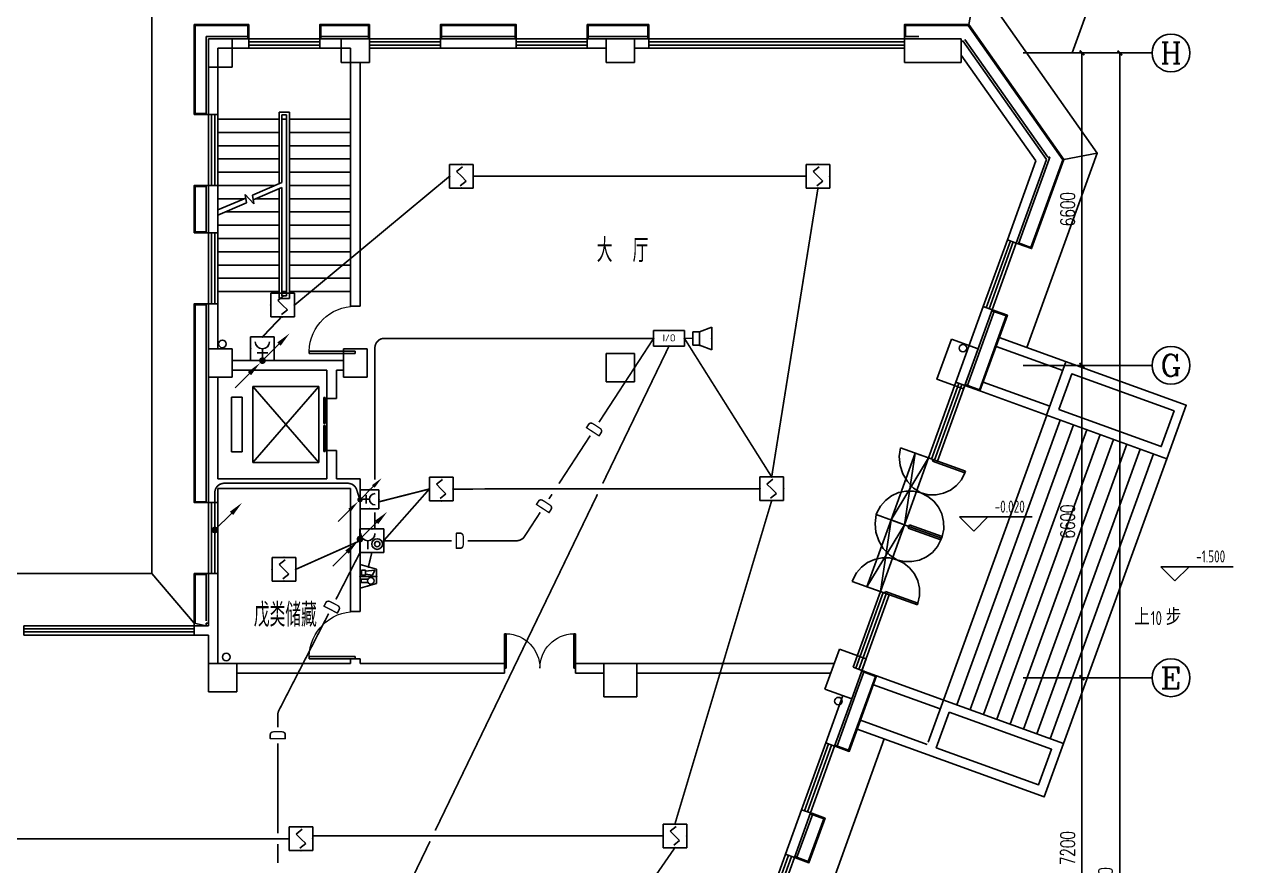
# Model space of a CAD drawing. Extents: x 2166032 to 5302137, y 581493 to 2416206.
# Drawn here: x 2624204 to 2650138, y 1212494 to 1230260 of the extents above; entities that cross this region are included whole.
import ezdxf
from ezdxf.enums import TextEntityAlignment as Align

# ---------------------------------------------------------------- set-up
doc = ezdxf.new("R2010")
doc.units = 0
doc.header["$LTSCALE"] = 1000
doc.header["$MEASUREMENT"] = 0
doc.linetypes.add('CENTER2', pattern=[1.14, 0.75, -0.13, 0.13, -0.13])
doc.linetypes.add('DASHEDX2', pattern=[1.5, 1, -0.5])
for name, color, linetype in [('3T_WOOD', 21, 'Continuous'), ('AXIS', 3, 'Continuous'), ('AXIS_TEXT', 7, 'Continuous'), ('COLUMN', 2, 'Continuous'), ('DIM_ELEV', 3, 'Continuous'), ('DIM_SYMB', 3, 'Continuous'), ('EQUIP-消防', 3, 'Continuous'), ('EQUIP-通讯', 3, 'Continuous'), ('LWIRE', 4, 'Continuous'), ('PUB_TEXT', 7, 'Continuous'), ('SIG_TEXT', 7, 'Continuous'), ('STAIR', 8, 'Continuous'), ('SURFACE', 8, 'Continuous'), ('TEL_TEXT', 7, 'Continuous'), ('WALL', 8, 'Continuous'), ('WINDOW', 8, 'Continuous'), ('WIRE-动力', 2, 'Continuous'), ('WIRE-消防', 4, 'Continuous'), ('WIRE-电源', 10, 'Continuous'), ('WIRE-电话', 4, 'CENTER2'), ('屋面', 151, 'Continuous'), ('石材幕墙', 8, 'Continuous')]:
    doc.layers.add(name, color=color, linetype=linetype)
doc.styles.add('_TCH_AXIS', font='complex_.ttf')
doc.styles.add('_TCH_DIM', font='tssdeng.shx', dxfattribs={"bigfont": 'tssdchn.shx'})
doc.styles.add('_TEL_DIM', font='@tssdeng.shx', dxfattribs={"width": 0.8, "height": 3.5, "bigfont": '!tssdchn.shx'})
doc.styles.add('COMPLEX', font='complex_.ttf')
doc.styles.add('DIM_FONT', font='simplex_.ttf', dxfattribs={"width": 0.7})
doc.styles.get("Standard").update_dxf_attribs({"font": 'tssdeng.shx', "bigfont": 'tssdchn.shx'})
doc.styles.add('TSSD_REIN', font='tssdeng.shx', dxfattribs={"width": 0.7, "bigfont": 'tssdchn.shx'})
doc.dimstyles.new('DIMN', dxfattribs={"dimtxt": 300, "dimasz": 100, "dimexe": 250, "dimexo": 300, "dimgap": 150, "dimtad": 1, "dimdec": 0, "dimzin": 0, "dimdsep": 46, "dimtxsty": 'DIM_FONT', "dimblk": 'ARCHTICK', "dimcen": 0.09, "dimclrt": 7, "dimazin": 2, "dimtfac": 1, "dimtdec": 0, "dimtix": 1, "dimtmove": 2, "dimatfit": 3, "dimldrblk": 'ARCHTICK', "dimfxl": 1, "dimtolj": 1, "dimtzin": 0, "dimarcsym": 0})

# ---------------------------------------------------------------- blocks, each defined once
blk = doc.blocks.new('A$C7AC737C2')
at = {"color": 6, "linetype": 'Continuous'}
for p, q in [((0, 150), (1500, 150)), ((0, -150), (0, 150)), ((0, 150), (1500, -150)), ((1500, 150), (0, -150)), ((1500, -150), (1500, 150)), ((1500, -150), (0, -150))]:
    blk.add_line(p, q, dxfattribs=at)
blk = doc.blocks.new('$equip$00001712')
for p, q in [((-0.5, 1), (-0.5, 0)), ((0.5, 1), (-0.5, 1)), ((0.5, 0), (0.5, 1)), ((-0.5, 0), (0.5, 0)), ((-0.219, 0.331), (0.222, 0.331)), ((0, 0.5), (0, 0.15))]:
    blk.add_line(p, q)
blk.add_arc((0, 0.8), 0.3, 180, 0)
for p in [(0, 1), (-0.5, 0.5), (0, 0), (0.5, 0.5)]:
    blk.add_point(p)
at = {"flags": 1}
for tag, height, p in [('A', 0.00002, (0, 0)), ('B', 0.4, (0.726, 0.302))]:
    blk.add_attdef(tag, text='', height=height, dxfattribs=at).set_placement(p, align=Align.MIDDLE_CENTER)
blk = doc.blocks.new('$TelecSys$00000081')
for p, q in [((0.104, 0.104), (0.104, 0.104)), ((-0.104, -0.104), (-0.104, -0.104)), ((-1.15, -1.15), (-0.55, -0.55))]:
    blk.add_line(p, q)
at = {"const_width": 0.142}
blk.add_lwpolyline([(0.071, 0, 1), (-0.071, 0, 1)], format="xyb", close=True, dxfattribs=at)
blk.add_solid([(-0.62, -0.48), (-0.48, -0.62), (-0.1, -0.1)])
at = {"width": 0.8, "flags": 9}
blk.add_attdef('A', (0, 0), '', height=0.00002, rotation=180, dxfattribs=at)
blk = doc.blocks.new('$TelecSys$00000079')
for p, q in [((0.7, 0.7), (0, 0)), ((0.104, 0.104), (0.104, 0.104)), ((-0.104, -0.104), (-0.104, -0.104))]:
    blk.add_line(p, q)
at = {"const_width": 0.142}
blk.add_lwpolyline([(-0.071, 0, 1), (0.071, 0, 1)], format="xyb", close=True, dxfattribs=at)
blk.add_solid([(0.63, 0.77), (0.77, 0.63), (1.15, 1.15)])
at = {"width": 0.8, "flags": 9}
blk.add_attdef('A', (0, 0), '', height=0.00002, dxfattribs=at)
blk = doc.blocks.new('$equip$00001700')
for p, q in [((-0.5, 0.5), (-0.5, -0.5)), ((0.5, 0.5), (-0.5, 0.5)), ((-0.2, 0.2), (0.05, 0.4)), ((0, 0), (-0.2, 0.2)), ((0, 0), (0.2, -0.2)), ((0.5, -0.5), (0.5, 0.5)), ((-0.5, -0.5), (0.5, -0.5)), ((0.2, -0.2), (-0.05, -0.4))]:
    blk.add_line(p, q)
for p in [(-0.5, 0), (0, 0.5), (0.5, 0), (0, -0.5)]:
    blk.add_point(p)
at = {"flags": 1}
for tag, height, p in [('A', 0.00002, (0, 0)), ('B', 0.4, (0.75, -0.204))]:
    blk.add_attdef(tag, text='', height=height, dxfattribs=at).set_placement(p, align=Align.MIDDLE_CENTER)
blk = doc.blocks.new('$equip$00001711')
for p, q in [((-0.5, 1), (-0.5, 0)), ((0.5, 1), (-0.5, 1)), ((0.5, 0), (0.5, 1)), ((-0.5, 0), (0.5, 0)), ((-0.169, 0.5), (-0.169, 0.15))]:
    blk.add_line(p, q)
for radius in [0.226, 0.113]:
    blk.add_circle((0.227, 0.36), radius)
blk.add_arc((-0.169, 0.8), 0.3, 180, 0)
for p in [(0, 1), (-0.5, 0.5), (0, 0), (0.5, 0.5)]:
    blk.add_point(p)
at = {"flags": 1}
for tag, height, p in [('A', 0.00002, (0, 0)), ('B', 0.4, (0.759, 0.309))]:
    blk.add_attdef(tag, text='', height=height, dxfattribs=at).set_placement(p, align=Align.MIDDLE_CENTER)
blk = doc.blocks.new('$equip$00001943')
for p, q in [((-0.3, 0.35), (-0.5, -0.35)), ((0.3, 0.35), (-0.3, 0.35)), ((-0.22, -0.124), (-0.27, 0.276)), ((-0.27, 0.276), (-0.05, 0.176)), ((-0.05, 0.176), (-0.1, -0.124)), ((0, 0.35), (0, -0.35)), ((0.5, -0.35), (0.3, 0.35)), ((-0.5, -0.35), (0.5, -0.35)), ((-0.27, -0.124), (-0.27, -0.294)), ((-0.05, -0.124), (-0.27, -0.124)), ((-0.27, -0.294), (-0.05, -0.294)), ((-0.05, -0.294), (-0.05, -0.124)), ((0.112, -0.298), (0.112, -0.013)), ((0.262, -0.298), (0.112, -0.298)), ((0.262, -0.013), (0.262, -0.298))]:
    blk.add_line(p, q)
blk.add_circle((0.187, 0.102), 0.139)
for p in [(-0.4, 0), (0, 0.35), (0, -0.35), (0.404, -0.012)]:
    blk.add_point(p)
at = {"layer": 'TEL_TEXT', "style": '_TEL_DIM', "flags": 1}
blk.add_attdef('A', text='', height=0.00002, dxfattribs=at).set_placement((0, 0), align=Align.MIDDLE_CENTER)
blk = doc.blocks.new('$equip$00001366')
for p, q in [((0, 0.35), (0, -0.35)), ((0, 0.35), (0.35, 0.35)), ((0.35, 0.35), (1, 0.6)), ((0.35, 0.35), (0.35, -0.35)), ((1, 0.6), (1, -0.6)), ((0.35, -0.35), (0, -0.35)), ((1, -0.6), (0.35, -0.35))]:
    blk.add_line(p, q)
for p in [(0, 0), (0.35, 0.35), (1, 0), (0.35, -0.35)]:
    blk.add_point(p)
at = {"flags": 9}
blk.add_attdef('A', (0, 0), '', height=0.00002, dxfattribs=at)
blk = doc.blocks.new('$equip$00001926')
for p, q in [((0.65, 0.65), (-0.65, 0.65)), ((-0.65, 0.65), (-0.65, 0)), ((0.65, 0), (0.65, 0.65)), ((-0.65, 0), (0.65, 0))]:
    blk.add_line(p, q)
for p in [(0, 0.65), (-0.65, 0.325), (0, 0), (0.65, 0.325)]:
    blk.add_point(p)
at = {"color": 7, "style": '_TEL_DIM'}
blk.add_attdef('$TEXT$', text='', height=0.3, dxfattribs=at).set_placement((0.006, 0.343), align=Align.MIDDLE_CENTER)
at = {"color": 7, "style": '_TEL_DIM', "flags": 1}
blk.add_attdef('A', text='', height=0.00002, dxfattribs=at).set_placement((0, 0), align=Align.MIDDLE_CENTER)
blk = doc.blocks.new('_ArchTick')
at = {"color": 0, "linetype": 'ByBlock', "const_width": 0.4}
blk.add_lwpolyline([(-0.5, -0.5), (0.5, 0.5)], dxfattribs=at)
blk = doc.blocks.new('*D2754')
at = {"layer": 'AXIS', "color": 0, "lineweight": -2}
for p, q in [((2645594, 1216460), (2646787, 1216460)), ((2646537, 1209260), (2646537, 1216460)), ((2645594, 1209260), (2646787, 1209260))]:
    blk.add_line(p, q, dxfattribs=at)
at = {"layer": 'Defpoints', "color": 0}
for p in [(2645294, 1216460), (2646537, 1216460), (2645294, 1209260)]:
    blk.add_point(p, dxfattribs=at)
at = {"layer": 'AXIS', "color": 0, "lineweight": -2, "xscale": 100, "yscale": 100, "zscale": 100}
for p, rotation in [((2646537, 1216460), 90), ((2646537, 1209260), 270)]:
    blk.add_blockref('_ArchTick', p, dxfattribs=dict(at, rotation=rotation))
at = {"layer": 'AXIS', "color": 7, "insert": (2646235, 1212860), "char_height": 300, "attachment_point": 5, "rotation": 90, "style": 'DIM_FONT'}
blk.add_mtext('\\A1;7200', dxfattribs=at)
blk = doc.blocks.new('*D2755')
at = {"layer": 'AXIS', "color": 0, "lineweight": -2}
for p, q in [((2645594, 1223060), (2646787, 1223060)), ((2646537, 1216460), (2646537, 1223060)), ((2645594, 1216460), (2646787, 1216460))]:
    blk.add_line(p, q, dxfattribs=at)
at = {"layer": 'Defpoints', "color": 0}
for p in [(2645294, 1223060), (2646537, 1223060), (2645294, 1216460)]:
    blk.add_point(p, dxfattribs=at)
at = {"layer": 'AXIS', "color": 0, "lineweight": -2, "xscale": 100, "yscale": 100, "zscale": 100}
for p, rotation in [((2646537, 1223060), 90), ((2646537, 1216460), 270)]:
    blk.add_blockref('_ArchTick', p, dxfattribs=dict(at, rotation=rotation))
at = {"layer": 'AXIS', "color": 7, "insert": (2646235, 1219760), "char_height": 300, "attachment_point": 5, "rotation": 90, "style": 'DIM_FONT'}
blk.add_mtext('\\A1;6600', dxfattribs=at)
blk = doc.blocks.new('*D2756')
at = {"layer": 'AXIS', "color": 0, "lineweight": -2}
for p, q in [((2645594, 1229660), (2646787, 1229660)), ((2646537, 1223060), (2646537, 1229660)), ((2645594, 1223060), (2646787, 1223060))]:
    blk.add_line(p, q, dxfattribs=at)
at = {"layer": 'Defpoints', "color": 0}
for p in [(2645294, 1229660), (2646537, 1229660), (2645294, 1223060)]:
    blk.add_point(p, dxfattribs=at)
at = {"layer": 'AXIS', "color": 0, "lineweight": -2, "xscale": 100, "yscale": 100, "zscale": 100}
for p, rotation in [((2646537, 1229660), 90), ((2646537, 1223060), 270)]:
    blk.add_blockref('_ArchTick', p, dxfattribs=dict(at, rotation=rotation))
at = {"layer": 'AXIS', "color": 7, "insert": (2646235, 1226360), "char_height": 300, "attachment_point": 5, "rotation": 90, "style": 'DIM_FONT'}
blk.add_mtext('\\A1;6600', dxfattribs=at)
blk = doc.blocks.new('*D2757')
at = {"layer": 'AXIS', "color": 0, "lineweight": -2}
for p, q in [((2645594, 1229660), (2647587, 1229660)), ((2647337, 1194360), (2647337, 1229660)), ((2645594, 1194360), (2647587, 1194360))]:
    blk.add_line(p, q, dxfattribs=at)
at = {"layer": 'Defpoints', "color": 0}
for p in [(2645294, 1229660), (2647337, 1229660), (2645294, 1194360)]:
    blk.add_point(p, dxfattribs=at)
at = {"layer": 'AXIS', "color": 0, "lineweight": -2, "xscale": 100, "yscale": 100, "zscale": 100}
for p, rotation in [((2647337, 1229660), 90), ((2647337, 1194360), 270)]:
    blk.add_blockref('_ArchTick', p, dxfattribs=dict(at, rotation=rotation))
at = {"layer": 'AXIS', "color": 7, "insert": (2647035, 1212010), "char_height": 300, "attachment_point": 5, "rotation": 90, "style": 'DIM_FONT'}
blk.add_mtext('\\A1;35300', dxfattribs=at)
blk = doc.blocks.new('$TCHSYS$WIN2D')
for p, q in [((-0.5, 0.5), (0.5, 0.5)), ((-0.5, 0.5), (-0.5, -0.5)), ((0.5, 0.5), (0.5, -0.5)), ((0.5, 0.1667), (-0.5, 0.1667)), ((0.5, -0.1667), (-0.5, -0.1667)), ((-0.5, -0.5), (0.5, -0.5))]:
    blk.add_line(p, q)
blk = doc.blocks.new('$DorLib2D$00000001')
for p, q in [((0.45, 0.975), (0.5, 0.975)), ((0.45, 0), (0.45, 0.975)), ((0.5, 0), (0.5, 0.975)), ((0.5, 0), (0.45, 0))]:
    blk.add_line(p, q)
at = {"lineweight": 13}
blk.add_arc((0.475, 0), 0.975, 91.4693, 180, dxfattribs=at)
blk = doc.blocks.new('$DorLib2D$00000141')
at = {"color": 0}
for points in [[(-0.5, 0), (-0.5, 0.487)], [(-0.475, 0.487), (-0.5, 0.487)], [(-0.475, 0), (-0.475, 0.487)], [(-0.369, 0.473), (-0.475, 0.487)], [(-0.268, 0.435), (-0.369, 0.473)], [(-0.178, 0.377), (-0.268, 0.435)], [(-0.103, 0.3), (-0.178, 0.377)], [(0.178, 0.377), (0.103, 0.3)], [(0.268, 0.435), (0.178, 0.377)], [(0.369, 0.473), (0.268, 0.435)], [(0.475, 0.487), (0.369, 0.473)], [(0.475, 0), (0.475, 0.487)], [(0.475, 0.487), (0.5, 0.487)], [(0.5, 0), (0.5, 0.487)], [(-0.047, 0.208), (-0.103, 0.3)], [(-0.012, 0.107), (-0.047, 0.208)], [(0.047, 0.208), (0.012, 0.107)], [(0.103, 0.3), (0.047, 0.208)], [(0, 0), (-0.012, 0.107)], [(-0.012, -0.107), (0, 0)], [(0.012, 0.107), (0, 0)], [(-0.5, 0), (-0.475, 0)], [(0.5, 0), (0.475, 0)]]:
    blk.add_lwpolyline(points, dxfattribs=at)
at = {"color": 0, "linetype": 'DASHEDX2'}
for points in [[(0, 0), (0.03, -0.122), (0.086, -0.234), (0.165, -0.331), (0.264, -0.408), (0.378, -0.461), (0.5, -0.488)], [(-0.5, 0), (-0.5, -0.488)], [(-0.047, -0.208), (-0.012, -0.107)], [(0.5, 0), (0.5, -0.488)], [(-0.178, -0.377), (-0.103, -0.3)], [(-0.103, -0.3), (-0.047, -0.208)], [(-0.475, -0.488), (-0.5, -0.488)], [(-0.475, -0.487), (-0.369, -0.473)], [(-0.369, -0.473), (-0.268, -0.435)], [(-0.268, -0.435), (-0.178, -0.377)]]:
    blk.add_lwpolyline(points, dxfattribs=at)
blk = doc.blocks.new('_AXISO')
blk.add_circle((0, 0), 0.5)
at = {"layer": 'AXIS_TEXT', "style": 'COMPLEX', "width": 1.171875}
blk.add_attdef('A', text='', height=0.56, dxfattribs=at).set_placement((-0.25, -0.28), (0.25, -0.28), align=Align.FIT)
blk = doc.blocks.new('$TCHSYS$LDOR22D')
for p, q in [((-0.517, 0.833), (-0.017, 0.833)), ((-0.517, 0.833), (-0.517, 0.667)), ((-0.017, 0.833), (-0.017, 0.667)), ((0.017, 0.833), (0.017, 0.667)), ((0.017, 0.833), (0.517, 0.833)), ((0.517, 0.833), (0.517, 0.667)), ((-0.517, 0.667), (-0.017, 0.667)), ((-0.5, 0.5), (0.5, 0.5)), ((0.017, 0.667), (0.517, 0.667))]:
    blk.add_line(p, q)
blk = doc.blocks.new('$TCHSYS$DOOR2D')
for p, q in [((0.45, 0.975), (0.5, 0.975)), ((0.45, 0), (0.45, 0.975)), ((0.5, 0), (0.5, 0.975)), ((0.5, 0), (0.45, 0))]:
    blk.add_line(p, q)
at = {"lineweight": 13}
blk.add_arc((0.475, 0), 0.975, 91.4693, 180, dxfattribs=at)
blk = doc.blocks.new('$DorLib2D$00000002')
for p, q in [((-0.5, 0), (-0.5, 0.4875)), ((-0.475, 0.4875), (-0.5, 0.4875)), ((-0.475, 0), (-0.475, 0.4875)), ((0.475, 0), (0.475, 0.4875)), ((0.475, 0.4875), (0.5, 0.4875)), ((0.5, 0), (0.5, 0.4875)), ((-0.5, 0), (-0.475, 0)), ((0.5, 0), (0.475, 0))]:
    blk.add_line(p, q)
at = {"lineweight": 13}
for centre, start, end in [((-0.4875, 0), 0, 88.53072), ((0.4875, 0), 91.46928, 180)]:
    blk.add_arc(centre, 0.4875, start, end, dxfattribs=at)

msp = doc.modelspace()

# ---------------------------------------------------------------- linework, layer by layer
msp.add_circle((2604640.5, 1020101.3), 438608.5)
at = {"layer": '3T_WOOD'}
for points in [[(2645371.9, 1223436.1), (2646860.2, 1227541.8), (2644314.6, 1231159.6), (2626888.9, 1231159.6), (2626888.9, 1218659.6), (2621338.9, 1218659.6)], [(2644147.4, 1230259.6), (2644314.6, 1231159.6)], [(2646154.2, 1227407.5), (2646860.2, 1227541.8)], [(2627788.9, 1217609.6), (2626888.9, 1218659.6)], [(2642356.9, 1215168.5), (2634449.9, 1193159.6), (2617688.9, 1193159.6)]]:
    msp.add_lwpolyline(points, dxfattribs=at)
at = {"layer": 'AXIS'}
for p, q in [((2646332.8, 1229659.6), (2647691, 1233422)), ((2645293.7, 1229659.6), (2648017.2, 1229659.6)), ((2645293.7, 1223059.6), (2648017.2, 1223059.6)), ((2645293.7, 1216459.6), (2648017.2, 1216459.6))]:
    msp.add_line(p, q, dxfattribs=at)
at = {"layer": 'COLUMN'}
for p, q in [((2628588.9, 1229959.6), (2628088.9, 1229959.6)), ((2628088.9, 1229959.6), (2628088.9, 1229359.6)), ((2628588.9, 1229359.6), (2628588.9, 1229959.6)), ((2631488.9, 1229959.3), (2630888.9, 1229959.3)), ((2630888.9, 1229959.3), (2630888.9, 1229459.3)), ((2631488.9, 1229459.3), (2631488.9, 1229959.3)), ((2637088.9, 1229959.3), (2636488.9, 1229959.3)), ((2636488.9, 1229959.3), (2636488.9, 1229459.3)), ((2637088.9, 1229459.3), (2637088.9, 1229959.3)), ((2643988.9, 1229959.6), (2642788.9, 1229959.6)), ((2642788.9, 1229959.6), (2642788.9, 1229459.6)), ((2643988.9, 1229459.6), (2643988.9, 1229959.6)), ((2628088.9, 1229359.6), (2628588.9, 1229359.6)), ((2630888.9, 1229459.3), (2631488.9, 1229459.3)), ((2636488.9, 1229459.3), (2637088.9, 1229459.3)), ((2642788.9, 1229459.6), (2643988.9, 1229459.6)), ((2628588.9, 1223409.6), (2628088.9, 1223409.6)), ((2628088.9, 1223409.6), (2628088.9, 1222809.6)), ((2628588.9, 1222809.6), (2628588.9, 1223409.6)), ((2631438.9, 1223409.6), (2630938.9, 1223409.6)), ((2630938.9, 1223409.6), (2630938.9, 1222809.6)), ((2631438.9, 1222809.6), (2631438.9, 1223409.6)), ((2637088.9, 1223309.6), (2636488.9, 1223309.6)), ((2636488.9, 1223309.6), (2636488.9, 1222709.6)), ((2637088.9, 1222709.6), (2637088.9, 1223309.6)), ((2628088.9, 1222809.6), (2628588.9, 1222809.6)), ((2630938.9, 1222809.6), (2631438.9, 1222809.6)), ((2636488.9, 1222709.6), (2637088.9, 1222709.6)), ((2641415, 1217064.1), (2641109.4, 1216217.6)), ((2641979.3, 1216860.3), (2641415, 1217064.1)), ((2641673.7, 1216013.8), (2641979.3, 1216860.3)), ((2628688.9, 1216759.6), (2628088.9, 1216759.6)), ((2628088.9, 1216759.6), (2628088.9, 1216159.6)), ((2628688.9, 1216159.6), (2628688.9, 1216759.6)), ((2637138.9, 1216759.6), (2636438.9, 1216759.6)), ((2636438.9, 1216759.6), (2636438.9, 1216059.6)), ((2637138.9, 1216059.6), (2637138.9, 1216759.6)), ((2628088.9, 1216159.6), (2628688.9, 1216159.6)), ((2636438.9, 1216059.6), (2637138.9, 1216059.6)), ((2641109.4, 1216217.6), (2641673.7, 1216013.8))]:
    msp.add_line(p, q, dxfattribs=at)
at = {"layer": 'DIM_ELEV'}
for p, q in [((2644250.4, 1219557.6), (2643950.4, 1219857.6)), ((2643950.4, 1219857.6), (2645483.7, 1219857.6)), ((2644250.4, 1219557.6), (2644550.4, 1219857.6)), ((2648500.5, 1218505.5), (2648200.5, 1218805.5)), ((2648200.5, 1218805.5), (2649733.8, 1218805.5)), ((2648500.5, 1218505.5), (2648800.5, 1218805.5))]:
    msp.add_line(p, q, dxfattribs=at)
at = {"layer": 'DIM_SYMB'}
msp.add_lwpolyline([(2647545.5, 1217780.3, 0, 0, 0), (2646162.7, 1218287.4, 80, 0, 0), (2645881.1, 1218390.7, 0, 0, 0)], format="xyseb", dxfattribs=at)
at = {"layer": 'STAIR'}
for p, q in [((2631088.9, 1229759.6), (2628288.9, 1229759.6)), ((2628288.9, 1229759.6), (2628288.9, 1228259.6)), ((2631088.9, 1228259.6), (2631088.9, 1229759.6)), ((2628288.9, 1226342.7), (2628288.9, 1228259.6)), ((2628288.9, 1228259.6), (2629578.9, 1228259.6)), ((2628288.9, 1228259.6), (2629578.9, 1228259.6)), ((2629578.9, 1226899.6), (2629578.9, 1228409.6)), ((2629578.9, 1228409.6), (2629798.9, 1228409.6)), ((2629638.9, 1226925.5), (2629638.9, 1228349.6)), ((2629638.9, 1228349.6), (2629738.9, 1228349.6)), ((2629638.9, 1226925.5), (2629638.9, 1228259.6)), ((2629638.9, 1228259.6), (2629738.9, 1228259.6)), ((2629738.9, 1228349.6), (2629738.9, 1224529.6)), ((2629738.9, 1228259.6), (2629738.9, 1224619.6)), ((2629798.9, 1228409.6), (2629798.9, 1224469.6)), ((2631088.9, 1228259.6), (2629798.9, 1228259.6)), ((2629798.9, 1228259.6), (2631088.9, 1228259.6)), ((2631088.9, 1228259.6), (2631088.9, 1224619.6)), ((2628288.9, 1227979.6), (2629578.9, 1227979.6)), ((2631088.9, 1227979.6), (2629798.9, 1227979.6)), ((2628288.9, 1227699.6), (2629578.9, 1227699.6)), ((2631088.9, 1227699.6), (2629798.9, 1227699.6)), ((2628288.9, 1227419.6), (2629578.9, 1227419.6)), ((2631088.9, 1227419.6), (2629798.9, 1227419.6)), ((2628288.9, 1227139.6), (2629578.9, 1227139.6)), ((2631088.9, 1227139.6), (2629798.9, 1227139.6)), ((2628288.9, 1226859.6), (2629486.3, 1226859.6)), ((2629020.5, 1226658.6), (2629638.9, 1226925.5)), ((2629035.6, 1226556.1), (2629638.9, 1226816.6)), ((2629578.9, 1224469.6), (2629578.9, 1226790.7)), ((2629638.9, 1224619.6), (2629638.9, 1226816.6)), ((2629638.9, 1224529.6), (2629638.9, 1226816.6)), ((2631088.9, 1226859.6), (2629798.9, 1226859.6)), ((2628288.9, 1226342.7), (2628873.9, 1226595.2)), ((2628288.9, 1226579.6), (2628837.8, 1226579.6)), ((2628288.9, 1226233.7), (2628888.9, 1226492.8)), ((2628888.9, 1226492.8), (2628863, 1226669.4)), ((2628863, 1226669.4), (2629047.7, 1226473.8)), ((2629047.7, 1226473.8), (2629020.5, 1226658.6)), ((2629090, 1226579.6), (2629578.9, 1226579.6)), ((2631088.9, 1226579.6), (2629798.9, 1226579.6)), ((2628288.9, 1224619.6), (2628288.9, 1226233.7)), ((2628441.5, 1226299.6), (2629578.9, 1226299.6)), ((2631088.9, 1226299.6), (2629798.9, 1226299.6)), ((2628288.9, 1226019.6), (2629578.9, 1226019.6)), ((2631088.9, 1226019.6), (2629798.9, 1226019.6)), ((2628288.9, 1225739.6), (2629578.9, 1225739.6)), ((2631088.9, 1225739.6), (2629798.9, 1225739.6)), ((2628288.9, 1225459.6), (2629578.9, 1225459.6)), ((2631088.9, 1225459.6), (2629798.9, 1225459.6)), ((2628288.9, 1225179.6), (2629578.9, 1225179.6)), ((2631088.9, 1225179.6), (2629798.9, 1225179.6)), ((2628288.9, 1224899.6), (2629578.9, 1224899.6)), ((2631088.9, 1224899.6), (2629798.9, 1224899.6)), ((2628288.9, 1224619.6), (2629578.9, 1224619.6)), ((2629638.9, 1224619.6), (2629738.9, 1224619.6)), ((2631088.9, 1224619.6), (2629798.9, 1224619.6)), ((2629798.9, 1224469.6), (2629578.9, 1224469.6)), ((2629738.9, 1224529.6), (2629638.9, 1224529.6)), ((2629022.1, 1222609.6), (2630422.1, 1222609.6)), ((2629022.1, 1221009.6), (2629022.1, 1222609.6)), ((2629022.1, 1222609.6), (2630422.1, 1221009.6)), ((2630422.1, 1222609.6), (2629022.1, 1221009.6)), ((2630422.1, 1222609.6), (2630422.1, 1221009.6)), ((2628572.1, 1222384.6), (2628797.1, 1222384.6)), ((2628572.1, 1221234.6), (2628572.1, 1222384.6)), ((2628797.1, 1222384.6), (2628797.1, 1221234.6)), ((2645792.2, 1222007.3), (2643730.3, 1216319.3)), ((2646074.2, 1221905), (2643893, 1215888.1)), ((2646356.2, 1221802.8), (2644175.1, 1215785.8)), ((2646638.3, 1221700.6), (2644457.1, 1215683.6)), ((2646920.3, 1221598.3), (2644739.1, 1215581.3)), ((2647202.4, 1221496.1), (2645021.2, 1215479.1)), ((2628797.1, 1221234.6), (2628572.1, 1221234.6)), ((2647484.4, 1221393.9), (2645303.2, 1215376.9)), ((2647766.4, 1221291.6), (2645585.3, 1215274.6)), ((2630422.1, 1221009.6), (2629022.1, 1221009.6)), ((2648048.5, 1221189.4), (2645867.3, 1215172.4)), ((2648330.1, 1221087.3), (2646149.4, 1215070.1))]:
    msp.add_line(p, q, dxfattribs=at)
for points in [[(2644381.9, 1222518.4), (2648330.1, 1221087.3), (2648739, 1222215.5), (2644790.5, 1223646.8)], [(2646132.5, 1222947.6), (2644722.3, 1223458.8)], [(2645791, 1222007.7), (2646199.6, 1223136)], [(2646047.9, 1222127.3), (2646320.5, 1222879.4), (2648482.9, 1222095.6), (2648210.2, 1221343.5), (2646047.9, 1222127.3)], [(2644450.1, 1222706.5), (2645859.9, 1222195.5)], [(2642200.8, 1216501.5), (2646149.8, 1215070), (2645740.8, 1213941.8), (2641791.8, 1215373.3)], [(2642132.6, 1216313.5), (2643543.3, 1215802.1)], [(2643730.3, 1216319.3), (2643287.2, 1215097.2)], [(2643270.6, 1215050), (2641860, 1215561.4)], [(2643731.3, 1215734), (2643458.6, 1214981.8), (2645620.9, 1214198), (2645893.6, 1214950.1), (2643731.3, 1215734)]]:
    msp.add_lwpolyline(points, dxfattribs=at)
at = {"layer": 'SURFACE'}
for p, q in [((2628038.9, 1230009.6), (2628938.9, 1230009.6)), ((2628038.9, 1230009.6), (2628038.9, 1228359.6)), ((2628938.9, 1230009.6), (2628938.9, 1229959.6)), ((2630438.9, 1230009.6), (2630438.9, 1229959.6)), ((2630438.9, 1230009.6), (2631188.9, 1230009.6)), ((2631188.9, 1230009.6), (2631488.5, 1230009.6)), ((2631488.5, 1230009.6), (2631488.5, 1229959.6)), ((2632988.5, 1230009.6), (2632988.5, 1229959.6)), ((2632988.5, 1230009.6), (2634588.5, 1230009.6)), ((2634588.5, 1230009.6), (2634588.5, 1229959.6)), ((2636088.5, 1230009.6), (2636088.5, 1229959.6)), ((2636088.5, 1230009.6), (2636738.9, 1230009.6)), ((2636738.9, 1230009.6), (2637388.7, 1230009.6)), ((2637388.7, 1230009.6), (2637388.7, 1229959.6)), ((2642788.7, 1230009.6), (2642788.7, 1229959.6)), ((2642788.7, 1230009.6), (2643088.9, 1230009.6)), ((2644062.5, 1229946), (2645814, 1227456.7)), ((2628038.9, 1228359.6), (2628088.9, 1228359.6)), ((2645826.2, 1227439.3), (2645859.7, 1227462.8)), ((2645842.7, 1227415.8), (2645859.7, 1227462.8)), ((2645842.7, 1227415.8), (2645196.8, 1225626.8)), ((2628038.9, 1226859.6), (2628088.9, 1226859.6)), ((2628038.9, 1226859.6), (2628038.9, 1225859.6)), ((2628038.9, 1225859.6), (2628088.9, 1225859.6)), ((2645196.8, 1225626.8), (2645149.8, 1225643.8)), ((2628038.9, 1224359.6), (2628088.9, 1224359.6)), ((2628038.9, 1224359.6), (2628038.9, 1223059.6)), ((2644687.4, 1224216), (2644110.1, 1222617)), ((2644687.4, 1224216), (2644640.4, 1224233)), ((2628038.9, 1223059.6), (2628038.9, 1220559.6)), ((2644110.1, 1222617), (2644063.1, 1222634)), ((2628038.9, 1220559.6), (2628038.9, 1220509.6)), ((2628038.9, 1220559.6), (2628038.9, 1220159.6)), ((2628038.9, 1220509.6), (2628038.9, 1220509.6)), ((2628038.9, 1220159.6), (2628088.9, 1220159.6)), ((2628038.9, 1218659.6), (2628088.9, 1218659.6)), ((2628038.9, 1218659.6), (2628038.9, 1217659.6)), ((2627788.9, 1217609.6), (2627788.9, 1217559.6)), ((2627788.9, 1217609.6), (2628038.9, 1217559.6)), ((2628038.9, 1217609.6), (2628088.9, 1217609.6)), ((2628038.9, 1217609.6), (2628038.9, 1217559.6)), ((2641936.7, 1216597.4), (2641791.4, 1216194.9)), ((2641936.7, 1216597.4), (2641890.4, 1216614.1)), ((2641791.4, 1216194.9), (2641359.4, 1214998.4)), ((2641359.4, 1214998.4), (2641312.4, 1215015.4)), ((2640850, 1213587.5), (2640510.4, 1212646.9)), ((2640850, 1213587.5), (2640803, 1213604.5)), ((2640510.4, 1212646.9), (2640463.4, 1212663.9))]:
    msp.add_line(p, q, dxfattribs=at)
at = {"layer": 'WALL'}
for p, q in [((2628938.9, 1229959.6), (2628588.9, 1229959.6)), ((2628938.9, 1229759.6), (2628938.9, 1229959.6)), ((2631188.9, 1229959.6), (2630438.9, 1229959.6)), ((2630438.9, 1229959.6), (2630438.9, 1229759.6)), ((2631488.5, 1229959.6), (2631188.9, 1229959.6)), ((2631488.5, 1229959.3), (2631488.5, 1229959.6)), ((2634588.5, 1229959.6), (2632988.5, 1229959.6)), ((2632988.5, 1229959.6), (2632988.5, 1229759.6)), ((2634588.5, 1229759.6), (2634588.5, 1229959.6)), ((2636738.9, 1229959.6), (2636088.5, 1229959.6)), ((2636088.5, 1229959.6), (2636088.5, 1229759.6)), ((2637388.7, 1229959.6), (2636738.9, 1229959.6)), ((2637388.7, 1229759.6), (2637388.7, 1229959.6)), ((2642788.9, 1229959.6), (2642788.7, 1229959.6)), ((2642788.7, 1229959.6), (2642788.7, 1229759.6)), ((2644021.6, 1229917.2), (2643988.9, 1229894.2)), ((2644021.6, 1229917.2), (2645786.9, 1227408.3)), ((2628588.9, 1229759.6), (2628938.9, 1229759.6)), ((2630438.9, 1229759.6), (2630888.9, 1229759.6)), ((2632988.5, 1229759.6), (2634588.5, 1229759.6)), ((2636088.5, 1229759.6), (2636488.9, 1229759.6)), ((2637088.9, 1229759.6), (2637388.7, 1229759.6)), ((2642788.7, 1229759.6), (2642788.9, 1229759.6)), ((2643988.9, 1229616.1), (2645563.4, 1227378.3)), ((2628088.9, 1229359.6), (2628088.9, 1228359.6)), ((2628288.9, 1228359.6), (2628288.9, 1229359.6)), ((2631088.9, 1229459.3), (2631088.9, 1224309.6)), ((2631288.9, 1224309.6), (2631288.9, 1229459.3)), ((2628088.9, 1228359.6), (2628288.9, 1228359.6)), ((2645563.4, 1227378.3), (2644961.7, 1225711.7)), ((2645149.8, 1225643.8), (2645786.9, 1227408.3)), ((2628088.9, 1226859.6), (2628088.9, 1225859.6)), ((2628288.9, 1226859.6), (2628088.9, 1226859.6)), ((2628288.9, 1225859.6), (2628288.9, 1226859.6)), ((2628088.9, 1225859.6), (2628288.9, 1225859.6)), ((2644961.7, 1225711.7), (2645149.8, 1225643.8)), ((2628288.9, 1224359.6), (2628088.9, 1224359.6)), ((2628088.9, 1224359.6), (2628088.9, 1223409.6)), ((2628288.9, 1223409.6), (2628288.9, 1224359.6)), ((2631088.9, 1224309.6), (2631288.9, 1224309.6)), ((2644452.3, 1224300.9), (2643875, 1222701.9)), ((2644063.1, 1222634), (2644640.4, 1224233)), ((2644640.4, 1224233), (2644452.3, 1224300.9)), ((2628588.9, 1223159.6), (2630688.9, 1223159.6)), ((2630688.9, 1223159.6), (2630938.9, 1223159.6)), ((2628088.9, 1222809.6), (2628088.9, 1220559.6)), ((2628288.9, 1222809.6), (2628288.9, 1220659.6)), ((2628588.9, 1222959.6), (2630588.9, 1222959.6)), ((2630588.9, 1222959.6), (2630588.9, 1222359.6)), ((2630788.9, 1222359.6), (2630788.9, 1222959.6)), ((2630788.9, 1222959.6), (2630938.9, 1222959.6)), ((2643875, 1222701.9), (2644063.1, 1222634)), ((2630588.9, 1222359.6), (2630788.9, 1222359.6)), ((2630788.9, 1221259.6), (2630588.9, 1221259.6)), ((2630588.9, 1221259.6), (2630588.9, 1220659.6)), ((2630788.9, 1220659.6), (2630788.9, 1221259.6)), ((2628088.9, 1220559.6), (2628088.9, 1220159.6)), ((2630588.9, 1220659.6), (2628288.9, 1220659.6)), ((2628288.9, 1220159.6), (2628288.9, 1220459.6)), ((2630688.9, 1220459.6), (2628288.9, 1220459.6)), ((2631088.9, 1220459.6), (2630688.9, 1220459.6)), ((2631288.9, 1220659.6), (2630788.9, 1220659.6)), ((2631088.9, 1220459.6), (2631088.9, 1217859.6)), ((2631288.9, 1217859.6), (2631288.9, 1220659.6)), ((2628088.9, 1220159.6), (2628288.9, 1220159.6)), ((2628288.9, 1218659.6), (2628088.9, 1218659.6)), ((2628088.9, 1218659.6), (2628088.9, 1217559.6)), ((2628288.9, 1217459.6), (2628288.9, 1218659.6)), ((2631088.9, 1217859.6), (2631288.9, 1217859.6)), ((2628088.9, 1217559.6), (2627788.9, 1217559.6)), ((2627788.9, 1217559.6), (2627788.9, 1217359.6)), ((2627788.9, 1217359.6), (2628088.9, 1217359.6)), ((2628088.9, 1217359.6), (2628088.9, 1216759.6)), ((2628288.9, 1217459.6), (2628288.9, 1216759.6)), ((2631288.9, 1216859.6), (2631088.9, 1216859.6)), ((2631088.9, 1216859.6), (2631088.9, 1216759.6)), ((2631288.9, 1216759.6), (2631288.9, 1216859.6)), ((2628688.9, 1216759.6), (2631088.9, 1216759.6)), ((2634338.9, 1216759.6), (2631288.9, 1216759.6)), ((2634338.9, 1216559.6), (2634338.9, 1216759.6)), ((2636438.9, 1216759.6), (2635838.9, 1216759.6)), ((2635838.9, 1216759.6), (2635838.9, 1216559.6)), ((2637138.9, 1216759.6), (2641305.1, 1216759.6)), ((2628688.9, 1216559.6), (2631188.9, 1216559.6)), ((2631188.9, 1216559.6), (2634338.9, 1216559.6)), ((2635838.9, 1216559.6), (2636438.9, 1216559.6)), ((2637138.9, 1216559.6), (2641232.9, 1216559.6)), ((2641484.9, 1216082), (2641124.3, 1215083.3)), ((2641312.4, 1215015.4), (2641673, 1216014.1)), ((2641124.3, 1215083.3), (2641312.4, 1215015.4)), ((2640614.9, 1213672.4), (2640275.3, 1212731.8)), ((2640463.4, 1212663.9), (2640803, 1213604.5)), ((2640803, 1213604.5), (2640614.9, 1213672.4)), ((2640275.3, 1212731.8), (2640463.4, 1212663.9))]:
    msp.add_line(p, q, dxfattribs=at)
msp.add_lwpolyline([(2643778.9, 1223613), (2643473.3, 1222766.5), (2644037.7, 1222562.7), (2644343.3, 1223409.3), (2643778.9, 1223613)], dxfattribs=at)
at = {"layer": 'WIRE-动力', "color": 1, "linetype": 'Continuous', "const_width": 25}
msp.add_lwpolyline([(2638140.6, 1223630.7), (2638316.4, 1223630.7)], dxfattribs=at)
at = {"layer": 'WIRE-消防', "linetype": 'Continuous', "const_width": 35}
for points in [[(2629904.6, 1224331.9), (2633179.3, 1227053.4)], [(2633679.3, 1227053.4), (2640711.1, 1227053.4)], [(2640961.1, 1226803.4), (2639983.6, 1220702.4)], [(2629227.6, 1223659.6), (2629629.6, 1224081.9)], [(2638140.6, 1223630.1), (2639983.6, 1220702.4)], [(2631674.8, 1220173.2), (2632753.6, 1220446.9)], [(2631788.5, 1219354.4), (2632753.6, 1220446.9)], [(2639733.6, 1220452.4), (2633253.6, 1220446.9)], [(2637939.8, 1213369.5), (2639983.6, 1220202.4)], [(2629933, 1218750.5), (2631288.5, 1219354.4)], [(2631538.5, 1219104.4), (2631465, 1218800.4)], [(2629791, 1213057.7), (2623651.9, 1213057.7)], [(2637689.8, 1213119.5), (2630291, 1213119.5)], [(2633111.1, 1205894.8), (2637939.8, 1212869.5)]]:
    msp.add_lwpolyline(points, dxfattribs=at)
msp.add_lwpolyline([(2628222.2, 1219617.3), (2628222.2, 1220368.2, -0.4142136), (2628422.2, 1220568.2), (2631029.4, 1220568.2, -0.3274121), (2631220.2, 1220428.2), (2631288.9, 1220210.1)], format="xyb", dxfattribs=at)
at = {"layer": 'WIRE-电源', "linetype": 'Continuous', "const_width": 35}
for points in [[(2636336.1, 1221858.4), (2637490.6, 1223630.1)], [(2635490.8, 1220561.3), (2636151.8, 1221575.7)], [(2635279.3, 1220236.8), (2635344, 1220336.2)], [(2631788.5, 1219354.4), (2633227.3, 1219354.4)], [(2630779.4, 1218113.1), (2631288.5, 1219104.4)], [(2629552, 1213170.2), (2629552, 1215076.6)], [(2629552, 1212544.1), (2629552, 1212945.2)]]:
    msp.add_lwpolyline(points, dxfattribs=at)
for points in [[(2633564.7, 1219354.4), (2634595.9, 1219354.4, 0.2535433), (2634763.5, 1219445.3), (2635095.1, 1219954.1)], [(2629552, 1215414.1), (2629552, 1215674.9, -0.1191701), (2629574.1, 1215766.2), (2630625.2, 1217813)]]:
    msp.add_lwpolyline(points, format="xyb", dxfattribs=at)
at = {"layer": 'WIRE-电话', "linetype": 'CENTER2', "const_width": 35}
msp.add_lwpolyline([(2637490.6, 1223630.1), (2631803.8, 1223630.1, 0.4142136), (2631603.8, 1223430.1), (2631603.8, 1220645)], format="xyb", dxfattribs=at)
for points in [[(2636413.9, 1220562.1), (2637815.6, 1223467.6)], [(2632877.7, 1213232), (2636305.3, 1220337)], [(2631603.8, 1219954.3), (2631603.8, 1219604.4)], [(2629877, 1207012), (2632769.2, 1213007)]]:
    msp.add_lwpolyline(points, dxfattribs=at)
at = {"layer": '屋面', "color": 6}
for centre in [(2628382.5, 1223512.8), (2644023.3, 1223422.5), (2628464.3, 1216897.9), (2641393, 1215965.5)]:
    msp.add_circle(centre, 80, dxfattribs=at)
at = {"layer": '石材幕墙'}
for p, q in [((2628038.9, 1218659.6), (2627788.9, 1218659.6)), ((2627788.9, 1218659.6), (2627788.9, 1217609.6)), ((2627808.9, 1217609.6), (2627808.9, 1218639.6)), ((2627808.9, 1218639.6), (2628038.9, 1218639.6)), ((2627788.9, 1217859.6), (2627788.9, 1217859.6)), ((2627808.9, 1217839.6), (2627808.9, 1217839.6))]:
    msp.add_line(p, q, dxfattribs=at)
for points in [[(2628038.9, 1228359.6), (2627788.9, 1228359.6), (2627788.9, 1230259.6), (2628938.9, 1230259.6), (2628938.9, 1229959.6)], [(2628038.9, 1228379.6), (2627808.9, 1228379.6), (2627808.9, 1230239.6), (2628918.9, 1230239.6), (2628918.9, 1229959.6)], [(2630438.9, 1229959.6), (2630438.9, 1230259.6), (2631488.5, 1230259.6), (2631488.5, 1229959.6)], [(2630458.9, 1229959.6), (2630458.9, 1230239.6), (2631468.5, 1230239.6), (2631468.5, 1229959.6)], [(2632988.5, 1229959.6), (2632988.5, 1230259.6), (2634588.5, 1230259.6), (2634588.5, 1229959.6)], [(2633008.5, 1229959.6), (2633008.5, 1230239.6), (2634568.5, 1230239.6), (2634568.5, 1229959.6)], [(2636088.5, 1229959.6), (2636088.5, 1230259.6), (2637388.7, 1230259.6), (2637388.7, 1229959.6)], [(2636108.5, 1229959.6), (2636108.5, 1230239.6), (2637368.7, 1230239.6), (2637368.7, 1229959.6)], [(2645190.4, 1225629), (2645472.5, 1225526.8), (2646154.2, 1227407.5), (2644147.4, 1230259.6), (2642788.7, 1230259.6), (2642788.7, 1230009.6)], [(2645197.2, 1225647.8), (2645460.5, 1225552.4), (2646131.9, 1227404.6), (2644137, 1230239.6), (2642808.7, 1230239.6), (2642808.7, 1230009.6)], [(2628038.9, 1225859.6), (2627788.9, 1225859.6), (2627788.9, 1226859.6), (2628038.9, 1226859.6)], [(2628038.9, 1226839.6), (2627808.9, 1226839.6), (2627808.9, 1225879.6), (2628038.9, 1225879.6)], [(2628038.9, 1224359.6), (2627788.9, 1224359.6), (2627788.9, 1220159.6), (2628038.9, 1220159.6)], [(2628038.9, 1220179.6), (2627808.9, 1220179.6), (2627808.9, 1224339.6), (2628038.9, 1224339.6)], [(2644063.1, 1222633.9), (2644381.9, 1222518.4), (2644961.3, 1224116.6), (2644679.2, 1224218.8)], [(2644069.9, 1222652.7), (2644369.9, 1222544), (2644935.6, 1224104.6), (2644633.6, 1224214.1)], [(2641319.2, 1215034.1), (2641609.4, 1214928.9), (2642175.2, 1216489.5), (2641882.9, 1216595.5)], [(2641339.4, 1215005.5), (2641621.4, 1214903.3), (2642200.8, 1216501.5), (2641889.7, 1216614.3)], [(2640470.2, 1212682.7), (2640757.4, 1212578.5), (2641084.6, 1213481.1), (2640796.2, 1213585.6)], [(2640487.4, 1212655.2), (2640769.4, 1212552.9), (2641110.2, 1213493.1), (2640828.2, 1213595.3)]]:
    msp.add_lwpolyline(points, dxfattribs=at)

# ---------------------------------------------------------------- block references
at = {"rotation": 70.14790401293631}
for p in [(2642647.2, 1219743), (2642137.8, 1218332.2)]:
    msp.add_blockref('A$C7AC737C2', p, dxfattribs=at)
at = {"layer": 'AXIS'}
ref = msp.add_blockref('_AXISO', (2648417.2, 1229659.6), dxfattribs=dict(at, xscale=800, yscale=800, zscale=800))
ref.add_attrib('A', 'H', dxfattribs={"layer": 'AXIS_TEXT', "height": 452.5, "style": '_TCH_AXIS', "width": 0.877353}).set_placement((2648190.9, 1229433.4), (2648643.5, 1229433.4), align=Align.FIT)
ref = msp.add_blockref('_AXISO', (2648417.2, 1223059.6), dxfattribs=dict(at, xscale=800, yscale=800, zscale=800))
ref.add_attrib('A', 'G', dxfattribs={"layer": 'AXIS_TEXT', "height": 452.5, "style": '_TCH_AXIS', "width": 0.914932}).set_placement((2648190.9, 1222833.4), (2648643.5, 1222833.4), align=Align.FIT)
ref = msp.add_blockref('_AXISO', (2648417.2, 1216459.6), dxfattribs=dict(at, xscale=800, yscale=800, zscale=800))
ref.add_attrib('A', 'E', dxfattribs={"layer": 'AXIS_TEXT', "height": 452.5, "style": '_TCH_AXIS'}).set_placement((2648190.9, 1216233.4), (2648643.5, 1216233.4), align=Align.FIT)
at = {"layer": 'EQUIP-消防', "xscale": 500, "yscale": 500, "zscale": 500}
for name, p in [('$equip$00001700', (2633429.3, 1227053.4)), ('$equip$00001700', (2640961.1, 1227053.4)), ('$equip$00001700', (2629654.6, 1224331.9)), ('$equip$00001712', (2629227.6, 1223159.6)), ('$equip$00001700', (2633003.6, 1220446.9)), ('$equip$00001700', (2639983.6, 1220452.4)), ('$equip$00001711', (2631538.5, 1219104.4)), ('$equip$00001700', (2629683, 1218750.5)), ('$equip$00001700', (2630041, 1213057.7)), ('$equip$00001700', (2637939.8, 1213119.5))]:
    msp.add_blockref(name, p, dxfattribs=at)
at = {"layer": 'EQUIP-消防', "color": 3, "xscale": 500, "yscale": 500, "zscale": 500}
msp.add_blockref('$equip$00001926', (2637815.6, 1223467.6), dxfattribs=at).add_auto_attribs({'$TEXT$': 'I/O'})
at = {"layer": 'EQUIP-消防', "rotation": 270}
for name, p, xscale, yscale, zscale in [('$equip$00001712', (2631288.9, 1220231.1), 400, 400, 400), ('$equip$00001943', (2631465, 1218600.4), 500, 500, 500)]:
    msp.add_blockref(name, p, dxfattribs=dict(at, xscale=xscale, yscale=yscale, zscale=zscale))
at = {"layer": 'EQUIP-通讯', "xscale": 400, "yscale": 400, "zscale": 400}
msp.add_blockref('$equip$00001366', (2638316.4, 1223625.7), dxfattribs=at)
at = {"layer": 'LWIRE'}
for name, p, xscale, yscale, zscale in [('$TelecSys$00000079', (2629227.6, 1223159.6), 500, 500, 500), ('$TelecSys$00000081', (2629227.6, 1223159.6), 500, 500, 500), ('$TelecSys$00000079', (2631288.9, 1220220.7), 400, 400, 400), ('$TelecSys$00000081', (2631288.9, 1220220.7), 400, 400, 400), ('$TelecSys$00000079', (2628223.6, 1219581.7), 500, 500, 500), ('$TelecSys$00000079', (2631288.1, 1219390.1), 500, 500, 500), ('$TelecSys$00000081', (2631288.1, 1219390.1), 500, 500, 500)]:
    msp.add_blockref(name, p, dxfattribs=dict(at, xscale=xscale, yscale=yscale, zscale=zscale))
at = {"layer": 'WINDOW', "yscale": -200}
for p, xscale, zscale in [((2629688.9, 1229859.6), 1500, 1500), ((2632238.5, 1229859.6), -1500, -1500), ((2635338.5, 1229859.6), 1500, 1500), ((2640088.7, 1229859.6), -5400, -5400)]:
    msp.add_blockref('$TCHSYS$WIN2D', p, dxfattribs=dict(at, xscale=xscale, zscale=zscale))
at = {"layer": 'WINDOW'}
for name, p, xscale, yscale, zscale, rotation in [('$TCHSYS$WIN2D', (2628188.9, 1227609.6), 1500, 200, 1500, 269.9999999997057), ('$TCHSYS$WIN2D', (2628188.9, 1225109.6), 1500, 200, 1500, 269.9999999997057), ('$TCHSYS$WIN2D', (2644801, 1224972.3), -1500, 200, -1500, 250.1479040148655), ('$DorLib2D$00000001', (2631188.9, 1223809.6), -1000, 1000, -1000, 90.0000000000549), ('$TCHSYS$WIN2D', (2643680.4, 1221868.5), -1700, 200, -1700, 250.1479040148655), ('$TCHSYS$LDOR22D', (2630688.9, 1221809.6), 1100, 200, 1100, 90.00000000002136), ('$DorLib2D$00000141', (2643137, 1220363.6), -1500, 1500, -1500, 250.1479040148655), ('$TCHSYS$WIN2D', (2628188.9, 1219409.6), 1500, 200, 1500, 269.999999999759), ('$DorLib2D$00000141', (2642627.7, 1218952.7), -1500, 1500, -1500, 250.1479040148655), ('$TCHSYS$WIN2D', (2642084.3, 1217447.8), -1700, 200, -1700, 250.1479040148655), ('$TCHSYS$DOOR2D', (2631188.9, 1217359.6), 1000, -1000, 1000, 269.999999999945), ('$TCHSYS$WIN2D', (2625988.9, 1217459.6), -3600, 200, -3600, 2.933399204107775e-11), ('$DorLib2D$00000002', (2635088.9, 1216659.6), -1500, 1500, -1500, 359.9999999999976), ('$TCHSYS$WIN2D', (2640963.6, 1214343.9), -1500, 200, -1500, 250.1479040148677), ('$TCHSYS$WIN2D', (2640114.7, 1211992.5), -1500, 200, -1500, 250.1479040148677)]:
    msp.add_blockref(name, p, dxfattribs=dict(at, xscale=xscale, yscale=yscale, zscale=zscale, rotation=rotation))

# ---------------------------------------------------------------- texts
at = {"layer": 'PUB_TEXT'}
for s, height, style, width, p in [('大  厅', 500, 'TSSD_REIN', 0.7, (2636289.2, 1225238.1)), ('-0.020', 255, '_TCH_DIM', 0.705882, (2644692.2, 1219947.6)), ('-1.500', 255, '_TCH_DIM', 0.705882, (2648949.2, 1218895.5)), ('戊类储藏', 500, 'TSSD_REIN', 0.7, (2629046.3, 1217538.9)), ('10', 297.5, '_TCH_DIM', 0.705882, (2647989.4, 1217570.9))]:
    msp.add_text(s, height=height, dxfattribs=dict(at, style=style, width=width)).set_placement(p)
at = {"layer": 'PUB_TEXT', "style": '_TCH_DIM'}
for s, p in [('上', (2647639.4, 1217570.9)), ('步', (2648304.4, 1217570.9))]:
    msp.add_text(s, height=350, dxfattribs=at).set_placement(p)
at = {"layer": 'SIG_TEXT', "style": '_TEL_DIM', "width": 0.8}
for rotation, p in [(56.90863, (2636244, 1221717.1)), (56.90863, (2635187.2, 1220095.5)), (62.81641, (2630702.3, 1217963)), (90, (2629552, 1215245.3))]:
    msp.add_text('D', height=350, rotation=rotation, dxfattribs=at).set_placement(p, align=Align.MIDDLE_CENTER)
msp.add_text('D', height=350, dxfattribs=at).set_placement((2633396, 1219354.4), align=Align.MIDDLE_CENTER)

# ---------------------------------------------------------------- dimensions: what is measured, and where the dimension line sits
at = {"layer": 'AXIS'}
for p1, p2, distance, picture, middle in [((2645293.7, 1223059.6), (2645293.7, 1229659.6), -1243, '*D2756', (2646235.3, 1226359.6)), ((2645293.7, 1194359.6), (2645293.7, 1229659.6), -2043, '*D2757', (2647035.3, 1212009.6)), ((2645293.7, 1216459.6), (2645293.7, 1223059.6), -1243, '*D2755', (2646235.3, 1219759.6)), ((2645293.7, 1209259.6), (2645293.7, 1216459.6), -1243, '*D2754', (2646235.3, 1212859.6))]:
    dim = msp.add_aligned_dim(p1=p1, p2=p2, distance=distance, dimstyle='DIMN', dxfattribs=at)
    dim.commit()
    dim.dimension.update_dxf_attribs({"geometry": picture, "text_midpoint": middle})

doc.saveas('drawing.dxf')
